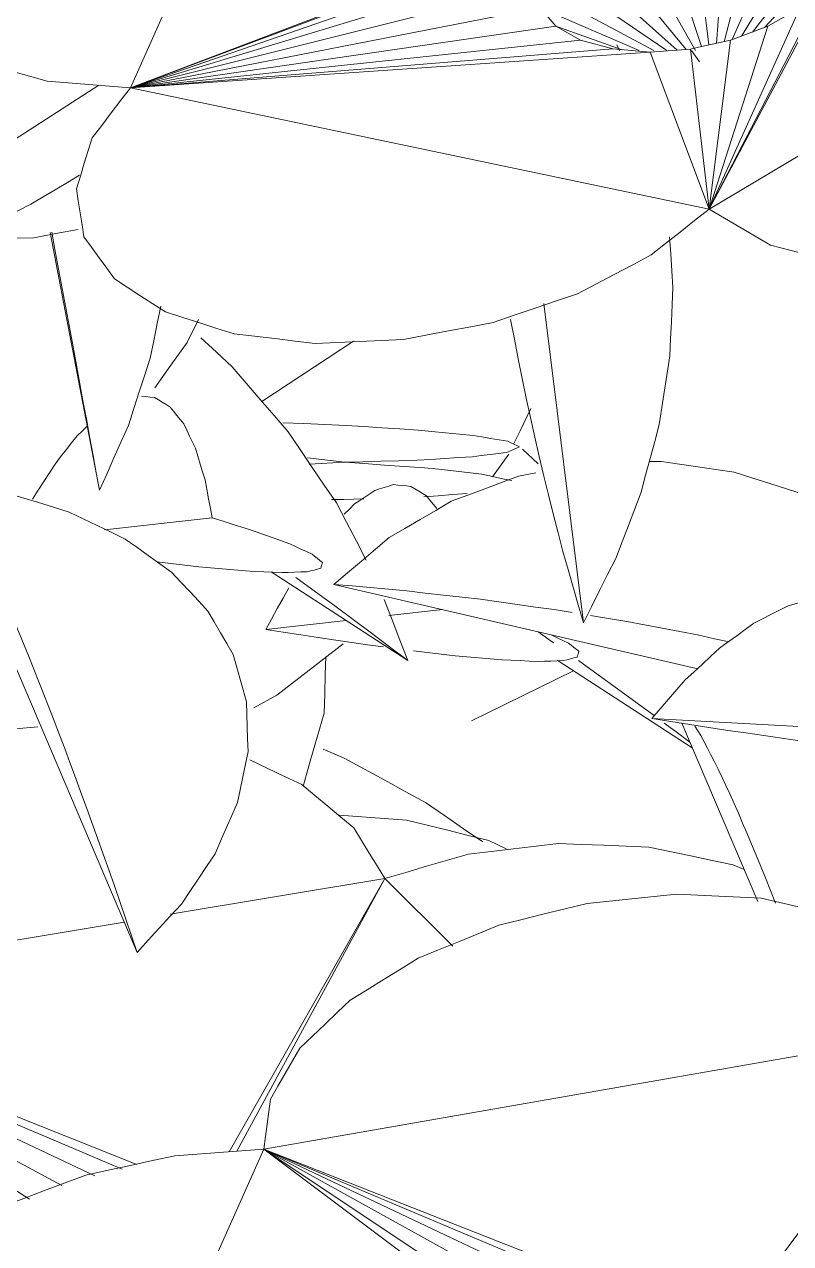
# Model space of a CAD drawing. Header units: metres. Extents: x 10.2 to 20.8, y -0.2 to 6.6.
# Drawn here: x 14.5465 to 14.5875, y 2.6996 to 2.7648 of the extents above; entities that cross this region are included whole.
import ezdxf

# ---------------------------------------------------------------- set-up
doc = ezdxf.new("R2010")
doc.units = ezdxf.units.M
doc.layers.add('Importações nas famílias', color=250, linetype='Continuous', lineweight=5)
doc.layers.add('Vegetação', color=7, linetype='Continuous', lineweight=5)

# ---------------------------------------------------------------- blocks, each defined once
blk = doc.blocks.new('Planta_pergolado_12200 - plantas pergolado_skp_Component_17-V4123-Corte 3')
at = {"layer": 'Importações nas famílias'}
for p, q in [((14.563657, 2.741361), (14.561674, 2.741607)), ((14.563657, 2.741361), (14.561748, 2.741266)), ((14.563605, 2.739378), (14.562946, 2.739373)), ((14.564675, 2.739413), (14.563605, 2.739378))]:
    blk.add_line(p, q, dxfattribs=at)
at = {"layer": 'Importações nas famílias', "flags": 128}
for points in [[(14.560352, 2.743478), (14.561475, 2.743429), (14.562598, 2.743381), (14.563721, 2.743332)], [(14.563721, 2.743332), (14.564685, 2.743269), (14.565648, 2.743207), (14.566612, 2.743144), (14.567576, 2.743082)], [(14.567576, 2.743082), (14.568314, 2.743009), (14.569053, 2.742937), (14.569791, 2.742865), (14.57053, 2.742793)], [(14.57053, 2.742793), (14.570993, 2.742716), (14.571457, 2.742639), (14.57192, 2.742562), (14.572383, 2.742485)], [(14.572364, 2.741896), (14.571896, 2.741835), (14.571428, 2.741775), (14.570961, 2.741715), (14.570493, 2.741655)], [(14.573009, 2.742179), (14.572847, 2.742108), (14.572686, 2.742037), (14.572525, 2.741966), (14.572364, 2.741896)], [(14.572383, 2.742485), (14.57254, 2.742408), (14.572696, 2.742332), (14.572852, 2.742255), (14.573009, 2.742179)], [(14.567523, 2.741472), (14.566556, 2.741445), (14.56559, 2.741417), (14.564623, 2.741389), (14.563657, 2.741361)], [(14.563657, 2.741361), (14.564724, 2.741288), (14.565792, 2.741215), (14.56686, 2.741141), (14.567927, 2.741068)], [(14.570493, 2.741655), (14.56975, 2.741609), (14.569008, 2.741563), (14.568265, 2.741518), (14.567523, 2.741472)], [(14.567927, 2.741068), (14.568694, 2.740984), (14.56946, 2.7409), (14.570226, 2.740815), (14.570992, 2.740731)], [(14.570992, 2.740731), (14.571391, 2.740643), (14.57179, 2.740554), (14.572189, 2.740466), (14.572588, 2.740378)], [(14.570196, 2.739687), (14.569426, 2.73963), (14.568657, 2.739574), (14.567887, 2.739517)]]:
    blk.add_lwpolyline(points, dxfattribs=at)
blk = doc.blocks.new('Planta_pergolado_12200 - plantas pergolado_skp_Component_16-V4124-Corte 3')
blk.add_blockref('Planta_pergolado_12200 - plantas pergolado_skp_Component_17-V4123-Corte 3', (0, 0))
blk = doc.blocks.new('Planta_pergolado_12200 - plantas pergolado_skp_-V4187-Corte 3')
blk.add_blockref('Planta_pergolado_12200 - plantas pergolado_skp_Component_16-V4124-Corte 3', (0, 0))
blk = doc.blocks.new('Planta_pergolado_12200 - plantas pergolado_skp_Component_12-V4423-Corte 3')
at = {"layer": 'Importações nas famílias'}
blk.add_line((14.550542, 2.739861), (14.547904, 2.75366), dxfattribs=at)
at = {"layer": 'Importações nas famílias', "flags": 128}
for points in [[(14.547991, 2.753669), (14.548164, 2.752745), (14.548362, 2.75169)], [(14.548362, 2.75169), (14.548554, 2.750654), (14.548747, 2.749618), (14.54894, 2.748582), (14.549132, 2.747546)], [(14.553256, 2.746939), (14.553444, 2.747861), (14.553633, 2.748784), (14.553821, 2.749707)], [(14.549132, 2.747546), (14.549315, 2.746552), (14.549498, 2.745559), (14.549681, 2.744565), (14.549865, 2.743572)], [(14.552095, 2.743336), (14.552385, 2.744236), (14.552675, 2.745137), (14.552965, 2.746038), (14.553256, 2.746939)], [(14.549865, 2.743572), (14.550034, 2.742644), (14.550203, 2.741716), (14.550372, 2.740788), (14.550542, 2.739861)], [(14.550542, 2.739861), (14.55093, 2.740729), (14.551319, 2.741598), (14.551707, 2.742467), (14.552095, 2.743336)]]:
    blk.add_lwpolyline(points, dxfattribs=at)
blk = doc.blocks.new('Planta_pergolado_12200 - plantas pergolado_skp_Component_17-V4425-Corte 3')
at = {"layer": 'Importações nas famílias'}
for p, q in [((14.567979, 2.797018), (14.556734, 2.795133)), ((14.559515, 2.782141), (14.567979, 2.797018)), ((14.567979, 2.797018), (14.55993, 2.782172)), ((14.571753, 2.793256), (14.567979, 2.797018)), ((14.553955, 2.794667), (14.531591, 2.790919)), ((14.530237, 2.78261), (14.531591, 2.790919)), ((14.552799, 2.780954), (14.531591, 2.790919)), ((14.531591, 2.790919), (14.554084, 2.781397)), ((14.551002, 2.780425), (14.531591, 2.790919)), ((14.549187, 2.779726), (14.531591, 2.790919)), ((14.548124, 2.779295), (14.531591, 2.790919)), ((14.531591, 2.790919), (14.555169, 2.781533)), ((14.536174, 2.766506), (14.539651, 2.765708)), ((14.529978, 2.757289), (14.529391, 2.757911))]:
    blk.add_line(p, q, dxfattribs=at)
at = {"layer": 'Importações nas famílias', "flags": 128}
for points in [[(14.545804, 2.804818), (14.547015, 2.804923), (14.548226, 2.805028), (14.549437, 2.805133)], [(14.541231, 2.803659), (14.542374, 2.803949), (14.543517, 2.804239), (14.544661, 2.804528), (14.545804, 2.804818)], [(14.53724, 2.80184), (14.538238, 2.802295), (14.539236, 2.80275), (14.540233, 2.803204), (14.541231, 2.803659)], [(14.560764, 2.803356), (14.561693, 2.802915), (14.562622, 2.802475), (14.56355, 2.802034)], [(14.56355, 2.802034), (14.564245, 2.801456), (14.564939, 2.800878), (14.565634, 2.8003), (14.566328, 2.799722)], [(14.534105, 2.799484), (14.534889, 2.800073), (14.535673, 2.800662), (14.536457, 2.801251), (14.53724, 2.80184)], [(14.532038, 2.796753), (14.532555, 2.797436), (14.533072, 2.798119), (14.533588, 2.798801), (14.534105, 2.799484)], [(14.566328, 2.799722), (14.566741, 2.799046), (14.567153, 2.79837), (14.567566, 2.797694), (14.567979, 2.797018)], [(14.572459, 2.798316), (14.573663, 2.798459), (14.574867, 2.798602), (14.576071, 2.798745), (14.577275, 2.798888)], [(14.577275, 2.798888), (14.578481, 2.798839), (14.579687, 2.79879), (14.580893, 2.798741), (14.582099, 2.798692)], [(14.582099, 2.798692), (14.583225, 2.798455), (14.584351, 2.798218), (14.585477, 2.797981), (14.586602, 2.797744)], [(14.567979, 2.797018), (14.569099, 2.797342), (14.570219, 2.797667), (14.571339, 2.797992), (14.572459, 2.798316)], [(14.586602, 2.797744), (14.587571, 2.797335), (14.58854, 2.796926), (14.589508, 2.796517), (14.590477, 2.796107)], [(14.531181, 2.793831), (14.531395, 2.794562), (14.53161, 2.795292), (14.531824, 2.796022), (14.532038, 2.796753)], [(14.590477, 2.796107), (14.591223, 2.795554), (14.591968, 2.795001), (14.592714, 2.794447)], [(14.531591, 2.790919), (14.531489, 2.791647), (14.531386, 2.792375), (14.531284, 2.793103), (14.531181, 2.793831)], [(14.526732, 2.790653), (14.527947, 2.79072), (14.529162, 2.790786), (14.530377, 2.790853), (14.531591, 2.790919)], [(14.532503, 2.755789), (14.531661, 2.756289), (14.53082, 2.756789), (14.529978, 2.757289)], [(14.549397, 2.753813), (14.548217, 2.753596), (14.547037, 2.753378)], [(14.547037, 2.753378), (14.545821, 2.75335), (14.544606, 2.753322), (14.543391, 2.753293)]]:
    blk.add_lwpolyline(points, dxfattribs=at)
blk = doc.blocks.new('Planta_pergolado_12200 - plantas pergolado_skp_Component_16-V4426-Corte 3')
for name in ['Planta_pergolado_12200 - plantas pergolado_skp_Component_17-V4425-Corte 3', 'Planta_pergolado_12200 - plantas pergolado_skp_Component_12-V4423-Corte 3']:
    blk.add_blockref(name, (0, 0))
blk = doc.blocks.new('Planta_pergolado_12200 - plantas pergolado_skp_Component_12-V4440-Corte 3')
at = {"layer": 'Importações nas famílias'}
for p, q in [((14.568886, 2.733476), (14.566016, 2.733156)), ((14.563727, 2.7329), (14.559436, 2.73242))]:
    blk.add_line(p, q, dxfattribs=at)
at = {"layer": 'Importações nas famílias', "flags": 128}
for points in [[(14.566271, 2.740168), (14.56602, 2.740089), (14.565768, 2.740011), (14.565517, 2.739933), (14.565265, 2.739855)], [(14.567196, 2.740071), (14.566965, 2.740095), (14.566734, 2.740119), (14.566502, 2.740143), (14.566271, 2.740168)], [(14.56803, 2.739565), (14.567821, 2.739691), (14.567613, 2.739818), (14.567404, 2.739944), (14.567196, 2.740071)], [(14.565265, 2.739855), (14.564996, 2.739675), (14.564727, 2.739495), (14.564458, 2.739315), (14.564189, 2.739136)], [(14.568579, 2.738883), (14.568396, 2.73911), (14.568213, 2.739338), (14.56803, 2.739565)], [(14.564189, 2.739136), (14.563906, 2.738856), (14.563623, 2.738577)], [(14.560666, 2.734641), (14.560359, 2.734086), (14.560051, 2.733531), (14.559744, 2.732975), (14.559436, 2.73242)], [(14.559436, 2.73242), (14.560372, 2.732274), (14.561308, 2.732129), (14.562243, 2.731983), (14.563179, 2.731837)], [(14.575619, 2.73169), (14.575321, 2.731828), (14.575024, 2.731966), (14.574727, 2.732104)], [(14.563179, 2.731837), (14.56403, 2.731719), (14.56488, 2.731601), (14.565731, 2.731483)], [(14.576177, 2.731251), (14.576037, 2.731361), (14.575898, 2.731471), (14.575758, 2.73158), (14.575619, 2.73169)], [(14.567328, 2.731277), (14.568074, 2.731189), (14.56882, 2.731101), (14.569566, 2.731013)], [(14.569566, 2.731013), (14.57019, 2.730958), (14.570813, 2.730902), (14.571437, 2.730847), (14.572061, 2.730791)], [(14.572061, 2.730791), (14.572548, 2.730769), (14.573034, 2.730747), (14.573521, 2.730725), (14.574008, 2.730703)], [(14.575362, 2.730752), (14.575544, 2.730798), (14.575726, 2.730844), (14.575908, 2.73089), (14.57609, 2.730936)], [(14.57609, 2.730936), (14.576112, 2.731015), (14.576133, 2.731094), (14.576155, 2.731172), (14.576177, 2.731251)], [(14.574008, 2.730703), (14.574346, 2.730715), (14.574685, 2.730727), (14.575023, 2.73074), (14.575362, 2.730752)]]:
    blk.add_lwpolyline(points, dxfattribs=at)
blk = doc.blocks.new('Planta_pergolado_12200 - plantas pergolado_skp_Component_17-V4443-Corte 3')
at = {"layer": 'Importações nas famílias'}
for p, q in [((14.571364, 2.721121), (14.572293, 2.720681)), ((14.602006, 2.713432), (14.602752, 2.712879)), ((14.541507, 2.674613), (14.540921, 2.675236))]:
    blk.add_line(p, q, dxfattribs=at)
at = {"layer": 'Importações nas famílias', "flags": 128}
for points in [[(14.563374, 2.722475), (14.56457, 2.722388), (14.565767, 2.722301), (14.566963, 2.722214)], [(14.566963, 2.722214), (14.568063, 2.721941), (14.569164, 2.721668), (14.570264, 2.721394), (14.571364, 2.721121)], [(14.544875, 2.672614), (14.544033, 2.673114), (14.543191, 2.673614), (14.542349, 2.674114), (14.541507, 2.674613)], [(14.546104, 2.672209), (14.545915, 2.672271), (14.544875, 2.672614)], [(14.553705, 2.67059), (14.552538, 2.670753), (14.551453, 2.670905)], [(14.556071, 2.670645), (14.55492, 2.670618), (14.553705, 2.67059)]]:
    blk.add_lwpolyline(points, dxfattribs=at)
blk = doc.blocks.new('Planta_pergolado_12200 - plantas pergolado_skp_Component_16-V4444-Corte 3')
for name in ['Planta_pergolado_12200 - plantas pergolado_skp_Component_12-V4440-Corte 3', 'Planta_pergolado_12200 - plantas pergolado_skp_Component_17-V4443-Corte 3']:
    blk.add_blockref(name, (0, 0))
blk = doc.blocks.new('Planta_pergolado_12200 - plantas pergolado_skp_Component_12-V4461-Corte 3')
at = {"layer": 'Importações nas famílias'}
blk.add_line((14.556574, 2.738386), (14.550812, 2.737742), dxfattribs=at)
at = {"layer": 'Importações nas famílias', "flags": 128}
for points in [[(14.553487, 2.744824), (14.553255, 2.744848), (14.553024, 2.744873), (14.552793, 2.744897)], [(14.55432, 2.744318), (14.554112, 2.744445), (14.553903, 2.744571), (14.553695, 2.744698), (14.553487, 2.744824)], [(14.555053, 2.743409), (14.55487, 2.743637), (14.554687, 2.743864), (14.554503, 2.744091), (14.55432, 2.744318)], [(14.549913, 2.74333), (14.54963, 2.743051), (14.549347, 2.742771)], [(14.555678, 2.742107), (14.555522, 2.742433), (14.555366, 2.742758), (14.555209, 2.743084), (14.555053, 2.743409)], [(14.549347, 2.742771), (14.549052, 2.742395), (14.548757, 2.742019), (14.548462, 2.741644), (14.548168, 2.741268)], [(14.556187, 2.740427), (14.556059, 2.740847), (14.555932, 2.741267), (14.555805, 2.741687), (14.555678, 2.742107)], [(14.548168, 2.741268), (14.547865, 2.740799), (14.547562, 2.740331), (14.547259, 2.739863), (14.546957, 2.739395)], [(14.556574, 2.738386), (14.556477, 2.738896), (14.55638, 2.739406), (14.556283, 2.739917), (14.556187, 2.740427)], [(14.558928, 2.737648), (14.558339, 2.737833), (14.557751, 2.738017), (14.557163, 2.738202), (14.556574, 2.738386)], [(14.56072, 2.736996), (14.560272, 2.737159), (14.559824, 2.737322), (14.559376, 2.737485), (14.558928, 2.737648)], [(14.561909, 2.736443), (14.561612, 2.736581), (14.561315, 2.73672), (14.561017, 2.736858), (14.56072, 2.736996)], [(14.553619, 2.73603), (14.554365, 2.735942), (14.555111, 2.735855), (14.555857, 2.735767)], [(14.562467, 2.736005), (14.562328, 2.736114), (14.562188, 2.736224), (14.562049, 2.736334), (14.561909, 2.736443)], [(14.562381, 2.735689), (14.562402, 2.735768), (14.562424, 2.735847), (14.562446, 2.735926), (14.562467, 2.736005)], [(14.555857, 2.735767), (14.55648, 2.735711), (14.557104, 2.735656), (14.557728, 2.7356), (14.558351, 2.735544)], [(14.558351, 2.735544), (14.558838, 2.735522), (14.559325, 2.7355), (14.559812, 2.735479), (14.560298, 2.735457)], [(14.560298, 2.735457), (14.560637, 2.735469), (14.560975, 2.735481), (14.561314, 2.735493), (14.561652, 2.735505)], [(14.561652, 2.735505), (14.561834, 2.735551), (14.562017, 2.735597), (14.562199, 2.735643), (14.562381, 2.735689)]]:
    blk.add_lwpolyline(points, dxfattribs=at)
blk = doc.blocks.new('Planta_pergolado_12200 - plantas pergolado_skp_Component_17-V4462-Corte 3')
at = {"layer": 'Importações nas famílias'}
for p, q in [((14.584422, 2.719822), (14.585016, 2.719572)), ((14.565798, 2.719096), (14.554333, 2.717174)), ((14.55748, 2.704473), (14.565798, 2.719096)), ((14.565798, 2.719096), (14.557887, 2.704503)), ((14.569434, 2.715473), (14.565798, 2.719096)), ((14.551871, 2.716762), (14.529411, 2.712998)), ((14.529411, 2.712998), (14.529309, 2.713726)), ((14.528095, 2.704923), (14.529411, 2.712998)), ((14.528545, 2.71295), (14.529411, 2.712998)), ((14.550301, 2.703181), (14.529411, 2.712998)), ((14.529411, 2.712998), (14.55176, 2.703536)), ((14.54853, 2.702661), (14.529411, 2.712998)), ((14.546806, 2.701932), (14.529411, 2.712998)), ((14.545735, 2.701519), (14.529411, 2.712998)), ((14.529411, 2.712998), (14.552542, 2.703789)), ((14.53455, 2.691104), (14.53389, 2.691057)), ((14.533994, 2.688584), (14.537259, 2.687835)), ((14.527797, 2.679367), (14.527211, 2.679989))]:
    blk.add_line(p, q, dxfattribs=at)
at = {"layer": 'Importações nas famílias', "flags": 128}
for points in [[(14.53905, 2.725738), (14.540194, 2.726027), (14.541337, 2.726317), (14.54248, 2.726607), (14.543624, 2.726896)], [(14.543624, 2.726896), (14.544835, 2.727001), (14.546046, 2.727106), (14.547257, 2.727211)], [(14.53506, 2.723918), (14.536058, 2.724373), (14.537055, 2.724828), (14.538053, 2.725283), (14.53905, 2.725738)], [(14.558583, 2.725434), (14.559512, 2.724993), (14.560441, 2.724553), (14.56137, 2.724112)], [(14.531925, 2.721563), (14.532709, 2.722151), (14.533493, 2.72274), (14.534276, 2.723329), (14.53506, 2.723918)], [(14.56137, 2.724112), (14.562065, 2.723534), (14.562759, 2.722956), (14.563454, 2.722378), (14.564148, 2.7218)], [(14.564148, 2.7218), (14.564561, 2.721124), (14.564973, 2.720448), (14.565386, 2.719772), (14.565798, 2.719096)], [(14.530534, 2.719724), (14.530892, 2.720197), (14.531408, 2.72088), (14.531925, 2.721563)], [(14.565798, 2.719096), (14.566919, 2.71942), (14.568039, 2.719745), (14.569159, 2.72007), (14.570279, 2.720395)], [(14.570279, 2.720395), (14.571483, 2.720537), (14.572687, 2.72068), (14.573891, 2.720823), (14.575095, 2.720966)], [(14.575095, 2.720966), (14.576301, 2.720917), (14.577507, 2.720868), (14.578713, 2.720819), (14.579919, 2.720771)], [(14.579919, 2.720771), (14.581045, 2.720534), (14.582171, 2.720297), (14.583296, 2.720059), (14.584422, 2.719822)], [(14.530323, 2.677868), (14.529481, 2.678367), (14.528639, 2.678867), (14.527797, 2.679367)], [(14.544856, 2.675456), (14.543641, 2.675428), (14.542426, 2.6754), (14.541211, 2.675372), (14.540401, 2.675353)], [(14.547217, 2.675891), (14.546037, 2.675674), (14.544856, 2.675456)]]:
    blk.add_lwpolyline(points, dxfattribs=at)
blk = doc.blocks.new('Planta_pergolado_12200 - plantas pergolado_skp_Component_16-V4463-Corte 3')
for name in ['Planta_pergolado_12200 - plantas pergolado_skp_Component_12-V4461-Corte 3', 'Planta_pergolado_12200 - plantas pergolado_skp_Component_17-V4462-Corte 3']:
    blk.add_blockref(name, (0, 0))
blk = doc.blocks.new('Planta_pergolado_12200 - plantas pergolado_skp_Component_12-V4484-Corte 3')
at = {"layer": 'Importações nas famílias'}
for p, q in [((14.573998, 2.741283), (14.573156, 2.742061)), ((14.573995, 2.732288), (14.574817, 2.731705)), ((14.582239, 2.726086), (14.575013, 2.730764))]:
    blk.add_line(p, q, dxfattribs=at)
at = {"layer": 'Importações nas famílias', "flags": 128}
for points in [[(14.576164, 2.730749), (14.577207, 2.72999), (14.578249, 2.729231), (14.579292, 2.728472), (14.580209, 2.727805)], [(14.580747, 2.727405), (14.581308, 2.726985), (14.582113, 2.726382)]]:
    blk.add_lwpolyline(points, dxfattribs=at)
blk = doc.blocks.new('Planta_pergolado_12200 - plantas pergolado_skp_Component_17-V4486-Corte 3')
at = {"layer": 'Importações nas famílias'}
for p, q in [((14.559223, 2.744615), (14.564132, 2.747839)), ((14.572426, 2.7418), (14.571566, 2.740589)), ((14.560023, 2.728897), (14.558797, 2.72823))]:
    blk.add_line(p, q, dxfattribs=at)
at = {"layer": 'Importações nas famílias', "flags": 128}
for points in [[(14.573617, 2.744237), (14.573032, 2.743038), (14.572686, 2.742332)], [(14.563571, 2.731642), (14.562388, 2.730727), (14.561206, 2.729812), (14.560023, 2.728897)]]:
    blk.add_lwpolyline(points, dxfattribs=at)
blk = doc.blocks.new('Planta_pergolado_12200 - plantas pergolado_skp_Component_16-V4487-Corte 3')
for name in ['Planta_pergolado_12200 - plantas pergolado_skp_Component_17-V4486-Corte 3', 'Planta_pergolado_12200 - plantas pergolado_skp_Component_12-V4484-Corte 3']:
    blk.add_blockref(name, (0, 0))
blk = doc.blocks.new('Planta_pergolado_12200 - plantas pergolado_skp_Component_12-V4491-Corte 3')
at = {"layer": 'Importações nas famílias'}
blk.add_line((14.567029, 2.730762), (14.559717, 2.735496), dxfattribs=at)
at = {"layer": 'Importações nas famílias', "flags": 128}
for points in [[(14.557642, 2.746468), (14.5568, 2.747246), (14.555958, 2.748024)], [(14.560632, 2.742989), (14.559884, 2.743859), (14.559137, 2.744728), (14.558389, 2.745598), (14.557642, 2.746468)], [(14.563211, 2.739183), (14.562567, 2.740135), (14.561922, 2.741086), (14.561277, 2.742038), (14.560632, 2.742989)], [(14.56481, 2.736127), (14.564282, 2.737138), (14.563746, 2.738161), (14.563211, 2.739183)], [(14.561051, 2.735194), (14.562094, 2.734435), (14.563137, 2.733676)], [(14.563137, 2.733676), (14.56411, 2.732948), (14.565083, 2.732219), (14.566056, 2.731491), (14.567029, 2.730762)], [(14.567029, 2.730762), (14.56661, 2.731845), (14.56619, 2.732927), (14.565771, 2.73401)]]:
    blk.add_lwpolyline(points, dxfattribs=at)
blk = doc.blocks.new('Planta_pergolado_12200 - plantas pergolado_skp_Component_17-V4493-Corte 3')
at = {"layer": 'Importações nas famílias'}
blk.add_line((14.555833, 2.749001), (14.555228, 2.747763), dxfattribs=at)
at = {"layer": 'Importações nas famílias', "flags": 128}
blk.add_lwpolyline([(14.555228, 2.747763), (14.554368, 2.746552), (14.553507, 2.745342)], dxfattribs=at)
blk = doc.blocks.new('Planta_pergolado_12200 - plantas pergolado_skp_Component_16-V4494-Corte 3')
for name in ['Planta_pergolado_12200 - plantas pergolado_skp_Component_17-V4493-Corte 3', 'Planta_pergolado_12200 - plantas pergolado_skp_Component_12-V4491-Corte 3']:
    blk.add_blockref(name, (0, 0))
blk = doc.blocks.new('Planta_pergolado_12200 - plantas pergolado_skp_-V4512-Corte 3')
for name in ['Planta_pergolado_12200 - plantas pergolado_skp_Component_16-V4494-Corte 3', 'Planta_pergolado_12200 - plantas pergolado_skp_Component_16-V4487-Corte 3']:
    blk.add_blockref(name, (0, 0))
blk = doc.blocks.new('Planta_pergolado_12200 - plantas pergolado_skp_-V4513-Corte 3')
for name in ['Planta_pergolado_12200 - plantas pergolado_skp_-V4512-Corte 3', 'Planta_pergolado_12200 - plantas pergolado_skp_Component_16-V4426-Corte 3', 'Planta_pergolado_12200 - plantas pergolado_skp_Component_16-V4463-Corte 3', 'Planta_pergolado_12200 - plantas pergolado_skp_Component_16-V4444-Corte 3']:
    blk.add_blockref(name, (0, 0))
blk = doc.blocks.new('Planta_pergolado_12200 - plantas pergolado_skp_-V4514-Corte 3')
for name in ['Planta_pergolado_12200 - plantas pergolado_skp_-V4513-Corte 3', 'Planta_pergolado_12200 - plantas pergolado_skp_-V4187-Corte 3']:
    blk.add_blockref(name, (0, 0))
blk = doc.blocks.new('Planta_pergolado_12200 - plantas pergolado_skp_-V4764-Corte 3')
at = {"layer": 'Importações nas famílias'}
blk.add_line((14.570435, 2.727523), (14.575884, 2.7302), dxfattribs=at)
blk = doc.blocks.new('Planta_pergolado_12200 - plantas pergolado_skp_Component_12-V4991-Corte 3')
at = {"layer": 'Importações nas famílias'}
blk.add_line((14.563632, 2.725537), (14.562498, 2.726016), dxfattribs=at)
at = {"layer": 'Importações nas famílias', "flags": 128}
for points in [[(14.567968, 2.723157), (14.566884, 2.723752), (14.5658, 2.724347), (14.564716, 2.724942), (14.563632, 2.725537)], [(14.571034, 2.721045), (14.570012, 2.721749), (14.56899, 2.722453), (14.567968, 2.723157)]]:
    blk.add_lwpolyline(points, dxfattribs=at)
blk = doc.blocks.new('Planta_pergolado_12200 - plantas pergolado_skp_Component_17-V4992-Corte 3')
at = {"layer": 'Importações nas famílias', "flags": 128}
for points in [[(14.562649, 2.730962), (14.562619, 2.729998), (14.562587, 2.728967), (14.562555, 2.727937)], [(14.562555, 2.727937), (14.562185, 2.726654), (14.561816, 2.725371), (14.561447, 2.724088)]]:
    blk.add_lwpolyline(points, dxfattribs=at)
blk = doc.blocks.new('Planta_pergolado_12200 - plantas pergolado_skp_Component_16-V4993-Corte 3')
for name in ['Planta_pergolado_12200 - plantas pergolado_skp_Component_17-V4992-Corte 3', 'Planta_pergolado_12200 - plantas pergolado_skp_Component_12-V4991-Corte 3']:
    blk.add_blockref(name, (0, 0))
blk = doc.blocks.new('Planta_pergolado_12200 - plantas pergolado_skp_-V4994-Corte 3')
blk.add_blockref('Planta_pergolado_12200 - plantas pergolado_skp_Component_16-V4993-Corte 3', (0, 0))
blk = doc.blocks.new('Planta_pergolado_12200 - plantas pergolado_skp_-V4995-Corte 3')
blk.add_blockref('Planta_pergolado_12200 - plantas pergolado_skp_-V4994-Corte 3', (0, 0))
blk = doc.blocks.new('Planta_pergolado_12200 - plantas pergolado_skp_Component_12-V5011-Corte 3')
at = {"layer": 'Importações nas famílias'}
blk.add_line((14.581677, 2.727405), (14.585742, 2.717868), dxfattribs=at)
at = {"layer": 'Importações nas famílias', "flags": 128}
for points in [[(14.582381, 2.727246), (14.582536, 2.726996), (14.582691, 2.726747)], [(14.582691, 2.726747), (14.582873, 2.726402), (14.583055, 2.726057), (14.583237, 2.725713), (14.583419, 2.725368)], [(14.591301, 2.725412), (14.590556, 2.725771), (14.589811, 2.726129)], [(14.583419, 2.725368), (14.583626, 2.724932), (14.583832, 2.724497), (14.584039, 2.724061), (14.584246, 2.723625)], [(14.593789, 2.723636), (14.593167, 2.72408), (14.592545, 2.724524), (14.591923, 2.724968), (14.591301, 2.725412)], [(14.584246, 2.723625), (14.584476, 2.723103), (14.584705, 2.722581), (14.584935, 2.722059), (14.585164, 2.721537)], [(14.59573, 2.721561), (14.595245, 2.72208), (14.59476, 2.722599), (14.594275, 2.723117), (14.593789, 2.723636)], [(14.585164, 2.721537), (14.585414, 2.720935), (14.585664, 2.720333), (14.585913, 2.71973), (14.586163, 2.719128)], [(14.597076, 2.719234), (14.59674, 2.719816), (14.596403, 2.720397), (14.596067, 2.720979), (14.59573, 2.721561)], [(14.586163, 2.719128), (14.58643, 2.718452), (14.586697, 2.717776)], [(14.597797, 2.71671), (14.597617, 2.717341), (14.597437, 2.717972), (14.597257, 2.718603), (14.597076, 2.719234)], [(14.597876, 2.71405), (14.597856, 2.714715), (14.597836, 2.71538), (14.597817, 2.716045), (14.597797, 2.71671)], [(14.597327, 2.711397), (14.597451, 2.711998), (14.597593, 2.712682), (14.597734, 2.713366), (14.597876, 2.71405)]]:
    blk.add_lwpolyline(points, dxfattribs=at)
blk = doc.blocks.new('Planta_pergolado_12200 - plantas pergolado_skp_Component_16-V5017-Corte 3')
blk.add_blockref('Planta_pergolado_12200 - plantas pergolado_skp_Component_12-V5011-Corte 3', (0, 0))
blk = doc.blocks.new('Planta_pergolado_12200 - plantas pergolado_skp_Component_12-V5036-Corte 3')
at = {"layer": 'Importações nas famílias'}
for p, q in [((14.580594, 2.74141), (14.579933, 2.741398)), ((14.573885, 2.7408), (14.572941, 2.740621)), ((14.563071, 2.734829), (14.58253, 2.730302)), ((14.574851, 2.73348), (14.575822, 2.733321)), ((14.59905, 2.727405), (14.599248, 2.727321))]:
    blk.add_line(p, q, dxfattribs=at)
at = {"layer": 'Importações nas famílias', "flags": 128}
for points in [[(14.58448, 2.740833), (14.583508, 2.740977), (14.582537, 2.741121), (14.581566, 2.741266), (14.580594, 2.74141)], [(14.572941, 2.740621), (14.572044, 2.740284), (14.571146, 2.739947), (14.570249, 2.73961), (14.569352, 2.739273)], [(14.588283, 2.739621), (14.587332, 2.739924), (14.586381, 2.740227), (14.58543, 2.74053), (14.58448, 2.740833)], [(14.569352, 2.739273), (14.568523, 2.738787), (14.567694, 2.7383), (14.566865, 2.737814), (14.566036, 2.737328)], [(14.591914, 2.737803), (14.591006, 2.738258), (14.590099, 2.738712), (14.589191, 2.739167), (14.588283, 2.739621)], [(14.566036, 2.737328), (14.565295, 2.736703), (14.564553, 2.736078), (14.563812, 2.735454), (14.563071, 2.734829)], [(14.595289, 2.735422), (14.594445, 2.736017), (14.593602, 2.736613), (14.592758, 2.737208), (14.591914, 2.737803)], [(14.596655, 2.734123), (14.596049, 2.734699), (14.595289, 2.735422)], [(14.563071, 2.734829), (14.564047, 2.734742), (14.565023, 2.734654), (14.565999, 2.734567), (14.566975, 2.734479)], [(14.566975, 2.734479), (14.567961, 2.734366), (14.568946, 2.734254), (14.569931, 2.734141), (14.570917, 2.734028)], [(14.570917, 2.734028), (14.5719, 2.733891), (14.572884, 2.733754), (14.573867, 2.733617), (14.574851, 2.73348)], [(14.576792, 2.733161), (14.577763, 2.733002), (14.578734, 2.732842)], [(14.578734, 2.732842), (14.579681, 2.732662), (14.580629, 2.732482), (14.581576, 2.732302), (14.582523, 2.732121)], [(14.582523, 2.732121), (14.583436, 2.731922), (14.584218, 2.731752)]]:
    blk.add_lwpolyline(points, dxfattribs=at)
blk = doc.blocks.new('Planta_pergolado_12200 - plantas pergolado_skp_Component_16-V5040-Corte 3')
blk.add_blockref('Planta_pergolado_12200 - plantas pergolado_skp_Component_12-V5036-Corte 3', (0, 0))
blk = doc.blocks.new('Planta_pergolado_12200 - plantas pergolado_skp_Component_12-V5042-Corte 3')
at = {"layer": 'Importações nas famílias'}
for p, q in [((14.578344, 2.7634), (14.57821, 2.763704)), ((14.576419, 2.732777), (14.574303, 2.749851))]:
    blk.add_line(p, q, dxfattribs=at)
at = {"layer": 'Importações nas famílias', "flags": 128}
for points in [[(14.581209, 2.750709), (14.581148, 2.751613), (14.581088, 2.752518), (14.581028, 2.753422)], [(14.581043, 2.747048), (14.581084, 2.747964), (14.581126, 2.748879), (14.581167, 2.749794), (14.581209, 2.750709)], [(14.572522, 2.748995), (14.57273, 2.747944), (14.572938, 2.746893), (14.573146, 2.745841), (14.573354, 2.74479)], [(14.580473, 2.743384), (14.580615, 2.7443), (14.580758, 2.745216), (14.580901, 2.746132), (14.581043, 2.747048)], [(14.573354, 2.74479), (14.57359, 2.743748), (14.573825, 2.742705), (14.574061, 2.741663), (14.574296, 2.74062)], [(14.579504, 2.739758), (14.579747, 2.740664), (14.579989, 2.741571), (14.580231, 2.742478), (14.580473, 2.743384)], [(14.574296, 2.74062), (14.574554, 2.739611), (14.574811, 2.738602), (14.575069, 2.737593), (14.575326, 2.736584)], [(14.578148, 2.736208), (14.578487, 2.737096), (14.578826, 2.737983), (14.579165, 2.73887), (14.579504, 2.739758)], [(14.575326, 2.736584), (14.575599, 2.735632), (14.575873, 2.73468), (14.576146, 2.733729), (14.576419, 2.732777)], [(14.576419, 2.732777), (14.576852, 2.733635), (14.577284, 2.734493), (14.577716, 2.73535), (14.578148, 2.736208)]]:
    blk.add_lwpolyline(points, dxfattribs=at)
blk = doc.blocks.new('Planta_pergolado_12200 - plantas pergolado_skp_Component_12-V5043-Corte 3')
at = {"layer": 'Importações nas famílias'}
for p, q in [((14.539761, 2.765901), (14.539118, 2.765401)), ((14.530177, 2.74845), (14.550515, 2.761534))]:
    blk.add_line(p, q, dxfattribs=at)
at = {"layer": 'Importações nas famílias', "flags": 128}
for points in [[(14.539118, 2.765401), (14.538523, 2.764763), (14.537928, 2.764125), (14.537334, 2.763486), (14.536739, 2.762848)], [(14.536739, 2.762848), (14.536206, 2.762086), (14.535674, 2.761324), (14.535141, 2.760562), (14.534609, 2.7598)], [(14.534609, 2.7598), (14.534151, 2.758932), (14.533693, 2.758064), (14.533235, 2.757196), (14.532778, 2.756328)], [(14.532778, 2.756328), (14.532406, 2.755375), (14.532033, 2.754422), (14.531661, 2.753468), (14.531289, 2.752515)], [(14.546874, 2.755166), (14.547526, 2.755556), (14.548178, 2.755945), (14.548829, 2.756335), (14.549481, 2.756724)], [(14.543978, 2.753658), (14.544702, 2.754035), (14.545426, 2.754412), (14.54615, 2.754789), (14.546874, 2.755166)], [(14.540824, 2.752217), (14.541612, 2.752577), (14.542401, 2.752937), (14.543189, 2.753298), (14.543978, 2.753658)], [(14.531289, 2.752515), (14.531011, 2.751499), (14.530733, 2.750482), (14.530455, 2.749466), (14.530177, 2.74845)], [(14.537447, 2.750858), (14.538291, 2.751198), (14.539135, 2.751538), (14.539979, 2.751877), (14.540824, 2.752217)], [(14.533885, 2.749598), (14.534775, 2.749913), (14.535666, 2.750228), (14.536556, 2.750543), (14.537447, 2.750858)], [(14.530177, 2.74845), (14.531104, 2.748737), (14.532031, 2.749024), (14.532958, 2.749311), (14.533885, 2.749598)]]:
    blk.add_lwpolyline(points, dxfattribs=at)
blk = doc.blocks.new('Planta_pergolado_12200 - plantas pergolado_skp_Component_17-V5044-Corte 3')
at = {"layer": 'Importações nas famílias'}
for p, q in [((14.552199, 2.761398), (14.561512, 2.782288)), ((14.583134, 2.763688), (14.582048, 2.772574)), ((14.583532, 2.763775), (14.584195, 2.772733)), ((14.583941, 2.763865), (14.586198, 2.77257)), ((14.582741, 2.763602), (14.579905, 2.772105)), ((14.584374, 2.763973), (14.587922, 2.772098)), ((14.582413, 2.7634), (14.577911, 2.771358)), ((14.61157, 2.771793), (14.583136, 2.754911)), ((14.58488, 2.764163), (14.589248, 2.771348)), ((14.552199, 2.761398), (14.576886, 2.770774)), ((14.552199, 2.761398), (14.576202, 2.770384)), ((14.576202, 2.770384), (14.581923, 2.763455)), ((14.585454, 2.764378), (14.590087, 2.770371)), ((14.552199, 2.761398), (14.574895, 2.769249)), ((14.58144, 2.763419), (14.574895, 2.769249)), ((14.586095, 2.764618), (14.590382, 2.769235)), ((14.552199, 2.761398), (14.574078, 2.76803)), ((14.574078, 2.76803), (14.580873, 2.7634)), ((14.583136, 2.754911), (14.590111, 2.768015)), ((14.552199, 2.761398), (14.573807, 2.76681)), ((14.573807, 2.76681), (14.580186, 2.7634)), ((14.589295, 2.766796), (14.583136, 2.754911)), ((14.552199, 2.761398), (14.574102, 2.765674)), ((14.579401, 2.7634), (14.574102, 2.765674)), ((14.587987, 2.765661), (14.583136, 2.754911)), ((14.586278, 2.764687), (14.587987, 2.765661)), ((14.552199, 2.761398), (14.574941, 2.764697)), ((14.574941, 2.764697), (14.574438, 2.765282)), ((14.576268, 2.763947), (14.574941, 2.764697)), ((14.574941, 2.764697), (14.578486, 2.763434)), ((14.583136, 2.754911), (14.586278, 2.764687)), ((14.584284, 2.76394), (14.586278, 2.764687)), ((14.552199, 2.761398), (14.576268, 2.763947)), ((14.552199, 2.761398), (14.577991, 2.763475)), ((14.577991, 2.763475), (14.576268, 2.763947)), ((14.579995, 2.763312), (14.577991, 2.763475)), ((14.582141, 2.763471), (14.579995, 2.763312)), ((14.582572, 2.763565), (14.582141, 2.763471)), ((14.582141, 2.763471), (14.583136, 2.754911)), ((14.582191, 2.7634), (14.582623, 2.762778)), ((14.582572, 2.763565), (14.584284, 2.76394)), ((14.583136, 2.754911), (14.584284, 2.76394)), ((14.579995, 2.763312), (14.552199, 2.761398)), ((14.579995, 2.763312), (14.583136, 2.754911)), ((14.552199, 2.761398), (14.583136, 2.754911))]:
    blk.add_line(p, q, dxfattribs=at)
at = {"layer": 'Importações nas famílias', "flags": 128}
for points in [[(14.547756, 2.761758), (14.546801, 2.76202), (14.545845, 2.762281), (14.544889, 2.762543), (14.543934, 2.762805)], [(14.552199, 2.761398), (14.551088, 2.761488), (14.549977, 2.761578), (14.548867, 2.761668), (14.547756, 2.761758)], [(14.550158, 2.758717), (14.550668, 2.759387), (14.551178, 2.760057), (14.551688, 2.760727), (14.552199, 2.761398)], [(14.54931, 2.755998), (14.549522, 2.756678), (14.549734, 2.757358), (14.549946, 2.758037), (14.550158, 2.758717)], [(14.549713, 2.753427), (14.549612, 2.75407), (14.549511, 2.754713), (14.549411, 2.755355), (14.54931, 2.755998)], [(14.583136, 2.754911), (14.582362, 2.754296), (14.581588, 2.753681), (14.580814, 2.753066), (14.58004, 2.752452)], [(14.586418, 2.752974), (14.585597, 2.753458), (14.584777, 2.753942), (14.583956, 2.754427), (14.583136, 2.754911)], [(14.55134, 2.751177), (14.550933, 2.751739), (14.550526, 2.752302), (14.55012, 2.752864), (14.549713, 2.753427)], [(14.590825, 2.751823), (14.589723, 2.752111), (14.588621, 2.752398), (14.58752, 2.752686), (14.586418, 2.752974)], [(14.58004, 2.752452), (14.579056, 2.751934), (14.578071, 2.751416), (14.577087, 2.750899), (14.576102, 2.750381)], [(14.554079, 2.749403), (14.553394, 2.749846), (14.552709, 2.75029), (14.552025, 2.750733), (14.55134, 2.751177)], [(14.576102, 2.750381), (14.574974, 2.749996), (14.573845, 2.74961), (14.572717, 2.749225), (14.571589, 2.74884)], [(14.557745, 2.748225), (14.556828, 2.74852), (14.555912, 2.748814), (14.554996, 2.749108), (14.554079, 2.749403)], [(14.571589, 2.74884), (14.570394, 2.748613), (14.569198, 2.748387), (14.568003, 2.74816), (14.566808, 2.747934)], [(14.562086, 2.747724), (14.561001, 2.747849), (14.559915, 2.747975), (14.55883, 2.7481), (14.557745, 2.748225)], [(14.566808, 2.747934), (14.565628, 2.747881), (14.564447, 2.747829), (14.563267, 2.747776), (14.562086, 2.747724)]]:
    blk.add_lwpolyline(points, dxfattribs=at)
blk = doc.blocks.new('Planta_pergolado_12200 - plantas pergolado_skp_Component_16-V5045-Corte 3')
for name in ['Planta_pergolado_12200 - plantas pergolado_skp_Component_17-V5044-Corte 3', 'Planta_pergolado_12200 - plantas pergolado_skp_Component_12-V5043-Corte 3', 'Planta_pergolado_12200 - plantas pergolado_skp_Component_12-V5042-Corte 3']:
    blk.add_blockref(name, (0, 0))
blk = doc.blocks.new('Planta_pergolado_12200 - plantas pergolado_skp_Component_12-V5004-Corte 3')
at = {"layer": 'Importações nas famílias'}
blk.add_line((14.675187, 2.790954), (14.685956, 2.765688), dxfattribs=at)
at = {"layer": 'Importações nas famílias', "flags": 128}
for points in [[(14.678927, 2.790295), (14.677992, 2.79046), (14.677057, 2.790625), (14.676122, 2.790789), (14.675187, 2.790954)], [(14.675187, 2.790954), (14.675283, 2.790901), (14.675379, 2.790849), (14.675475, 2.790796), (14.675571, 2.790743)], [(14.675571, 2.790743), (14.675698, 2.790591), (14.675824, 2.790439), (14.67595, 2.790287), (14.676076, 2.790135)], [(14.676076, 2.790135), (14.676231, 2.789886), (14.676386, 2.789636), (14.676541, 2.789386), (14.676696, 2.789136)], [(14.682326, 2.789236), (14.681476, 2.789501), (14.680626, 2.789766), (14.679777, 2.79003), (14.678927, 2.790295)], [(14.676696, 2.789136), (14.676878, 2.788792), (14.677059, 2.788447), (14.677241, 2.788103), (14.677423, 2.787758)], [(14.685305, 2.787802), (14.68456, 2.788161), (14.683816, 2.788519), (14.683071, 2.788878), (14.682326, 2.789236)], [(14.677423, 2.787758), (14.67763, 2.787322), (14.677837, 2.786887), (14.678044, 2.786451), (14.678251, 2.786015)], [(14.687794, 2.786026), (14.687172, 2.78647), (14.686549, 2.786914), (14.685927, 2.787358), (14.685305, 2.787802)], [(14.678251, 2.786015), (14.67848, 2.785493), (14.67871, 2.784971), (14.678939, 2.784449), (14.679169, 2.783927)], [(14.689734, 2.783951), (14.689249, 2.78447), (14.688764, 2.784988), (14.688279, 2.785507), (14.687794, 2.786026)], [(14.679169, 2.783927), (14.679418, 2.783325), (14.679668, 2.782723), (14.679918, 2.78212), (14.680167, 2.781518)], [(14.691081, 2.781624), (14.690744, 2.782205), (14.690408, 2.782787), (14.690071, 2.783369), (14.689734, 2.783951)], [(14.680167, 2.781518), (14.680435, 2.780842), (14.680702, 2.780165), (14.680969, 2.779489), (14.681236, 2.778813)], [(14.691802, 2.7791), (14.691621, 2.779731), (14.691441, 2.780362), (14.691261, 2.780993), (14.691081, 2.781624)], [(14.69188, 2.776439), (14.69186, 2.777105), (14.691841, 2.77777), (14.691821, 2.778435), (14.691802, 2.7791)], [(14.681236, 2.778813), (14.681517, 2.778071), (14.681798, 2.777328), (14.68208, 2.776586), (14.682361, 2.775844)], [(14.691314, 2.773704), (14.691456, 2.774388), (14.691597, 2.775072), (14.691739, 2.775755), (14.69188, 2.776439)], [(14.682361, 2.775844), (14.682654, 2.775043), (14.682947, 2.774243), (14.683239, 2.773443), (14.683532, 2.772642)], [(14.690117, 2.770957), (14.690416, 2.771644), (14.690716, 2.77233), (14.691015, 2.773017), (14.691314, 2.773704)], [(14.683532, 2.772642), (14.683833, 2.771793), (14.684133, 2.770943), (14.684434, 2.770094), (14.684735, 2.769244)], [(14.688317, 2.768264), (14.688767, 2.768937), (14.689217, 2.769611), (14.689667, 2.770284), (14.690117, 2.770957)], [(14.684735, 2.769244), (14.68504, 2.768355), (14.685345, 2.767466), (14.685651, 2.766577), (14.685956, 2.765688)], [(14.685956, 2.765688), (14.686546, 2.766332), (14.687137, 2.766976), (14.687727, 2.76762), (14.688317, 2.768264)]]:
    blk.add_lwpolyline(points, dxfattribs=at)
blk = doc.blocks.new('Planta_pergolado_12200 - plantas pergolado_skp_Component_12-V5023-Corte 3')
at = {"layer": 'Importações nas famílias'}
blk.add_line((14.76988, 2.687646), (14.750673, 2.688674), dxfattribs=at)
at = {"layer": 'Importações nas famílias', "flags": 128}
for points in [[(14.759761, 2.69523), (14.759312, 2.695098), (14.758864, 2.694967), (14.758415, 2.694835), (14.757966, 2.694704)], [(14.761506, 2.695344), (14.76107, 2.695316), (14.760634, 2.695287), (14.760198, 2.695258), (14.759761, 2.69523)], [(14.76318, 2.695047), (14.762762, 2.695121), (14.762343, 2.695196), (14.761925, 2.69527), (14.761506, 2.695344)], [(14.764765, 2.69434), (14.764369, 2.694517), (14.763973, 2.694693), (14.763577, 2.69487), (14.76318, 2.695047)], [(14.757966, 2.694704), (14.757509, 2.694471), (14.757052, 2.694238), (14.756595, 2.694006), (14.756138, 2.693773)], [(14.766244, 2.693232), (14.765874, 2.693509), (14.765504, 2.693786), (14.765135, 2.694063), (14.764765, 2.69434)], [(14.756138, 2.693773), (14.755679, 2.693441), (14.755219, 2.69311), (14.75476, 2.692778), (14.7543, 2.692447)], [(14.767599, 2.691735), (14.76726, 2.692109), (14.766921, 2.692484), (14.766582, 2.692858), (14.766244, 2.693232)], [(14.7543, 2.692447), (14.753843, 2.69202), (14.753386, 2.691594), (14.752929, 2.691167), (14.752472, 2.690741)], [(14.768815, 2.689866), (14.768511, 2.690333), (14.768207, 2.690801), (14.767903, 2.691268), (14.767599, 2.691735)], [(14.752472, 2.690741), (14.752022, 2.690224), (14.751572, 2.689707), (14.751123, 2.68919), (14.750673, 2.688674)], [(14.76988, 2.687646), (14.769614, 2.688201), (14.769348, 2.688756), (14.769082, 2.689311), (14.768815, 2.689866)], [(14.750673, 2.688674), (14.751691, 2.688516), (14.75271, 2.688359), (14.753728, 2.688202), (14.754746, 2.688044)], [(14.754746, 2.688044), (14.755708, 2.687905), (14.756671, 2.687766), (14.757633, 2.687627), (14.758595, 2.687488)], [(14.758595, 2.687488), (14.759479, 2.68737), (14.760363, 2.687252), (14.761247, 2.687134), (14.762131, 2.687017)], [(14.771494, 2.687148), (14.77109, 2.687272), (14.770687, 2.687397), (14.770284, 2.687521), (14.76988, 2.687646)], [(14.772491, 2.686744), (14.772242, 2.686845), (14.771992, 2.686946), (14.771743, 2.687047), (14.771494, 2.687148)], [(14.762131, 2.687017), (14.762915, 2.686923), (14.7637, 2.68683), (14.764485, 2.686736), (14.765269, 2.686643)], [(14.765269, 2.686643), (14.765937, 2.686576), (14.766604, 2.686509), (14.767271, 2.686441), (14.767938, 2.686374)], [(14.772848, 2.686443), (14.772759, 2.686518), (14.77267, 2.686593), (14.77258, 2.686669), (14.772491, 2.686744)], [(14.772557, 2.686253), (14.77263, 2.6863), (14.772703, 2.686348), (14.772776, 2.686395), (14.772848, 2.686443)], [(14.767938, 2.686374), (14.768472, 2.686335), (14.769005, 2.686296), (14.769539, 2.686257), (14.770073, 2.686218)], [(14.770073, 2.686218), (14.770461, 2.686208), (14.770849, 2.686197), (14.771237, 2.686187), (14.771625, 2.686177)], [(14.771625, 2.686177), (14.771858, 2.686196), (14.772091, 2.686215), (14.772324, 2.686234), (14.772557, 2.686253)]]:
    blk.add_lwpolyline(points, dxfattribs=at)
blk = doc.blocks.new('Planta_pergolado_12200 - plantas pergolado_skp_Component_17-V5054-Corte 3')
at = {"layer": 'Importações nas famílias'}
for p, q in [((14.596026, 2.711035), (14.559332, 2.70461)), ((14.584018, 2.694892), (14.596026, 2.711035)), ((14.550018, 2.683719), (14.559332, 2.70461)), ((14.579868, 2.694896), (14.559332, 2.70461)), ((14.559332, 2.70461), (14.582014, 2.695054)), ((14.577725, 2.694427), (14.559332, 2.70461)), ((14.575731, 2.69368), (14.559332, 2.70461)), ((14.574706, 2.693096), (14.559332, 2.70461)), ((14.559332, 2.70461), (14.584018, 2.694892))]:
    blk.add_line(p, q, dxfattribs=at)
at = {"layer": 'Importações nas famílias', "flags": 128}
for points in [[(14.571902, 2.716591), (14.57308, 2.716884), (14.574258, 2.717176), (14.575436, 2.717469), (14.576614, 2.717761)], [(14.576614, 2.717761), (14.57781, 2.717885), (14.579007, 2.718008), (14.580203, 2.718131), (14.581399, 2.718254)], [(14.581399, 2.718254), (14.582532, 2.7182), (14.583665, 2.718145), (14.584797, 2.718091), (14.58593, 2.718036)], [(14.58593, 2.718036), (14.586922, 2.717807), (14.587915, 2.717579), (14.588907, 2.71735), (14.589899, 2.717122)], [(14.567584, 2.714824), (14.568663, 2.715266), (14.569743, 2.715708), (14.570822, 2.716149), (14.571902, 2.716591)], [(14.563953, 2.712579), (14.564861, 2.71314), (14.565768, 2.713701), (14.566676, 2.714262), (14.567584, 2.714824)], [(14.561258, 2.71001), (14.561932, 2.710652), (14.562605, 2.711294), (14.563279, 2.711937), (14.563953, 2.712579)], [(14.559682, 2.707292), (14.560076, 2.707971), (14.56047, 2.708651), (14.560864, 2.70933), (14.561258, 2.71001)], [(14.559332, 2.70461), (14.55942, 2.70528), (14.559507, 2.705951), (14.559594, 2.706621), (14.559682, 2.707292)], [(14.549819, 2.703219), (14.551008, 2.703478), (14.552196, 2.703738), (14.553384, 2.703998), (14.554572, 2.704258)], [(14.554572, 2.704258), (14.555762, 2.704346), (14.556952, 2.704434), (14.558142, 2.704522), (14.559332, 2.70461)], [(14.545398, 2.701562), (14.546503, 2.701976), (14.547609, 2.70239), (14.548714, 2.702804), (14.549819, 2.703219)]]:
    blk.add_lwpolyline(points, dxfattribs=at)
blk = doc.blocks.new('Planta_pergolado_12200 - plantas pergolado_skp_Component_16-V5055-Corte 3')
for name, p in [('Planta_pergolado_12200 - plantas pergolado_skp_Component_12-V5004-Corte 3', (-0.133394, -0.050548)), ('Planta_pergolado_12200 - plantas pergolado_skp_Component_12-V5023-Corte 3', (-0.170603, 0.038972)), ('Planta_pergolado_12200 - plantas pergolado_skp_Component_17-V5054-Corte 3', (0, 0))]:
    blk.add_blockref(name, p)
blk = doc.blocks.new('Planta_pergolado_12200 - plantas pergolado_skp_-V5112-Corte 3')
for name in ['Planta_pergolado_12200 - plantas pergolado_skp_Component_16-V5045-Corte 3', 'Planta_pergolado_12200 - plantas pergolado_skp_Component_16-V5040-Corte 3', 'Planta_pergolado_12200 - plantas pergolado_skp_Component_16-V5055-Corte 3', 'Planta_pergolado_12200 - plantas pergolado_skp_Component_16-V5017-Corte 3']:
    blk.add_blockref(name, (0, 0))
blk = doc.blocks.new('Planta_pergolado_12200 - plantas pergolado_skp_-V5113-Corte 3')
for name in ['Planta_pergolado_12200 - plantas pergolado_skp_-V5112-Corte 3', 'Planta_pergolado_12200 - plantas pergolado_skp_-V4764-Corte 3', 'Planta_pergolado_12200 - plantas pergolado_skp_-V4995-Corte 3']:
    blk.add_blockref(name, (0, 0))
blk = doc.blocks.new('Planta_pergolado_12200 - Planta_pergolado_12200-V5114-Corte 3')
for name in ['Planta_pergolado_12200 - plantas pergolado_skp_-V4514-Corte 3', 'Planta_pergolado_12200 - plantas pergolado_skp_-V5113-Corte 3']:
    blk.add_blockref(name, (0, 0))

msp = doc.modelspace()

# ---------------------------------------------------------------- block references
at = {"layer": 'Vegetação', "color": 250}
msp.add_blockref('Planta_pergolado_12200 - Planta_pergolado_12200-V5114-Corte 3', (0, 0), dxfattribs=at)

doc.saveas('drawing.dxf')
